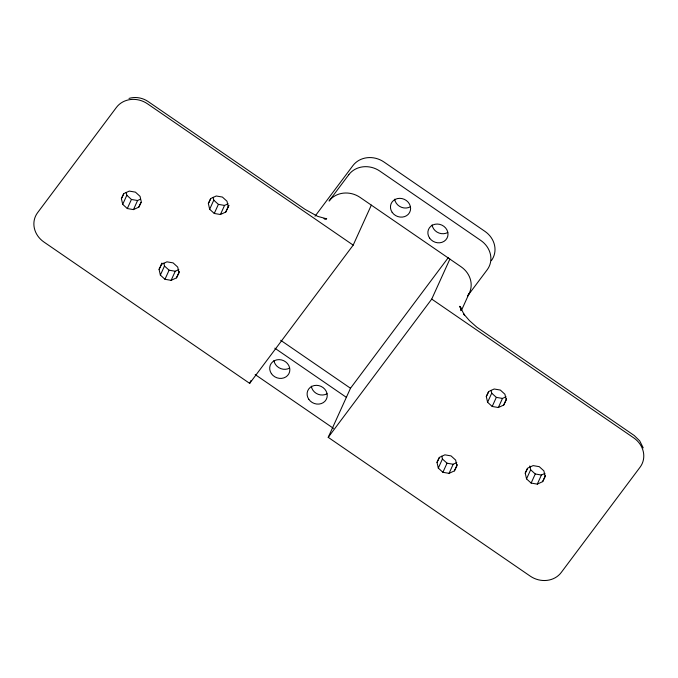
<?xml version="1.0" encoding="UTF-8"?>
<svg xmlns="http://www.w3.org/2000/svg" width="678" height="678" viewBox="0 0 678 678"><rect width="100%" height="100%" fill="white"/><g stroke="black" fill="none" stroke-linecap="round" stroke-linejoin="round"><path stroke-width="1.02" d="M460.769 309.473L460.777 307.498L460.701 310.634M121.404 198.637L123.921 193.569L129.278 191.086L135.439 192.145L140.041 196.332L141.329 202.052L138.821 207.121L133.464 209.604L127.303 208.544L122.701 204.358L121.404 198.637L123.549 193.908M122.701 204.358L126.828 195.264L126.176 192.408M127.303 208.544L131.43 199.459L126.828 195.264M133.464 209.604L137.583 200.51L140.261 199.273M138.821 207.121L140.965 202.4M159.076 269.378L161.584 264.31L166.941 261.827L173.102 262.886L177.704 267.073L179 272.793L176.483 277.87L171.127 280.345L164.966 279.294L160.364 275.099L159.076 269.378L160.144 267.013M160.5 266.225L161.932 263.072M160.364 275.099L164.491 266.013L163.847 263.149M164.966 279.294L169.093 270.2L164.491 266.013M171.127 280.345L175.255 271.251L178.823 269.598M229.003 205.392L225.774 212.036L220.418 214.511L214.265 213.46L209.655 209.265L208.366 203.544L210.511 198.815M176.483 277.87L179.348 271.564M209.655 209.265L213.782 200.179L213.138 197.315M214.265 213.46L218.384 204.366L213.782 200.179M220.418 214.511L224.545 205.426L228.113 203.773M225.774 212.036L228.639 205.731M249.674 383.375L353.187 245.131L147.465 103.785A22.772 20.467 24.4 0 0 116.438 107.395L37.57 212.722A22.772 20.467 24.4 0 0 43.951 242.038L249.674 383.375L250.97 380.519M353.187 245.131L371.332 205.129M449.878 259.089L431.733 299.091L633.71 437.869A22.772 20.467 24.4 0 1 640.091 467.176L561.223 572.503A22.772 20.467 24.4 0 1 530.204 576.114L328.22 437.344L350.492 388.248L448.319 257.589M461.43 310.448L469.176 293.379M437.005 462.388L439.522 457.319L444.878 454.836L451.04 455.896L455.641 460.082L456.93 465.803L454.421 470.871L449.065 473.354L442.904 472.295L438.302 468.108L437.005 462.388L439.149 457.658M438.302 468.108L442.429 459.014L441.776 456.158M442.904 472.295L447.031 463.21L442.429 459.014M449.065 473.354L453.184 464.26L456.76 462.608M486.296 396.554L488.813 391.486L494.169 389.002L500.33 390.062L504.932 394.249L506.22 399.969L503.712 405.037L498.355 407.52L492.194 406.469L487.592 402.274L486.296 396.554L488.448 391.825M454.421 470.871L457.277 464.574M487.592 402.274L491.72 393.181L491.067 390.325M492.194 406.469L496.321 397.376L491.72 393.181M498.355 407.52L502.474 398.427L506.051 396.774M503.712 405.037L506.568 398.74M525.238 473.159L527.755 468.091L533.111 465.608L539.264 466.667L543.875 470.854L545.163 476.575L542.654 481.643L537.298 484.126L531.137 483.067L526.535 478.88L525.238 473.159L527.382 468.43M526.535 478.88L530.654 469.786L529.798 465.972M531.137 483.067L535.264 473.981L530.654 469.786M537.298 484.126L541.417 475.032L544.993 473.38M542.654 481.643L545.51 475.337M208.366 203.544L210.875 198.476L216.231 195.993L222.392 197.052L226.994 201.239L228.291 206.968M315.024 216.223L352.924 165.602A22.772 20.467 24.4 0 1 383.951 161.991L484.94 231.376A22.772 20.467 24.4 0 1 491.321 260.683M328.22 437.344L431.733 299.091M129.023 98.412C135.363 96.471 142.524 97.751 147.99 101.454L305.092 209.383L317.677 216.367L326.601 218.799L323.982 218.613L326.66 218.689L324.762 218.926M218.384 204.366L224.545 205.426M131.43 199.459L137.583 200.51M169.093 270.2L175.255 271.251M496.321 397.376L502.474 398.427M535.264 473.981L541.417 475.032M447.031 463.21L453.184 464.26M280.667 340.28L350.492 388.248M274.802 348.17L346.365 397.342M255.165 374.561L333.517 428.394M643.21 447.861L639.701 440.87L634.244 435.53L476.837 327.194L469.456 320.643L463.506 313.728L464.557 315.278L459.811 306.286L460.786 308.914L460.294 306.515L460.616 308.482M410.393 206.773A10.246 9.212 24.4 0 1 394.672 199.196M447.802 232.469A10.246 9.212 24.4 0 1 432.072 224.901M327.033 393.757A10.246 9.212 24.4 0 1 311.312 386.189M289.633 368.061A10.246 9.212 24.4 0 1 273.904 360.484M348.797 174.695L329.084 201.027A22.772 20.467 24.4 0 1 360.111 197.417L461.099 266.801A22.772 20.467 24.4 0 1 467.481 296.108L487.194 269.776A22.772 20.467 24.4 0 0 480.821 240.47L379.824 171.085A22.772 20.467 24.4 0 0 348.797 174.695M308.804 399.325A10.246 9.212 24.4 0 0 326.22 399.52A10.246 9.212 24.4 0 0 316.482 385.333A10.246 9.212 24.4 0 0 308.804 399.325M271.403 373.629A10.246 9.212 24.4 0 0 288.82 373.824A10.246 9.212 24.4 0 0 279.073 359.628A10.246 9.212 24.4 0 0 271.403 373.629M392.164 212.341A10.246 9.212 24.4 0 0 409.58 212.536A10.246 9.212 24.4 0 0 399.842 198.34A10.246 9.212 24.4 0 0 392.164 212.341M429.572 238.037A10.246 9.212 24.4 0 0 446.988 238.232A10.246 9.212 24.4 0 0 437.242 224.045A10.246 9.212 24.4 0 0 429.572 238.037"/></g></svg>
